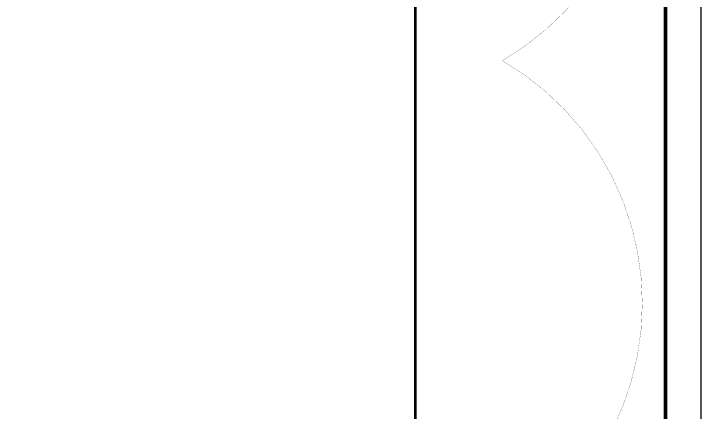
# Model space of a CAD drawing. Extents: x -461650 to 361314, y 245336 to 769729.
# Drawn here: x 37611 to 56842, y 622201 to 633338 of the extents above; entities that cross this region are included whole.
import ezdxf

# ---------------------------------------------------------------- set-up
doc = ezdxf.new("R2010")
doc.units = 0
doc.header["$LTSCALE"] = 1000
doc.layers.get('0').update_dxf_attribs({"linetype": 'CONTINUOUS'})
doc.layers.add('-TK', color=7, linetype='CONTINUOUS')
doc.layers.add('水平筋标注', color=7, linetype='CONTINUOUS')
doc.layers.add('图框', color=9, linetype='CONTINUOUS', lineweight=18)

# ---------------------------------------------------------------- blocks, each defined once
blk = doc.blocks.new('A1')
blk.add_lwpolyline([(0, 59400), (0, 0), (84100, 0), (84100, 59400)], close=True)
at = {"const_width": 100}
blk.add_lwpolyline([(2500, 58400), (2500, 1000), (83100, 1000), (83100, 58400)], close=True, dxfattribs=at)
at = {"layer": '图框', "const_width": 70}
blk.add_lwpolyline([(76100, 1000), (76100, 58400)], dxfattribs=at)

msp = doc.modelspace()

# ---------------------------------------------------------------- linework, layer by layer
at = {"layer": '水平筋标注', "const_width": 5}
msp.add_lwpolyline([(-30123.8, 672727.03, -0.57735027), (-16556.96, 672727.03, -0.57735027), (-2990.13, 672727.03, -0.57735027), (10576.7, 672727.03, -0.57735027), (24143.53, 672727.03, -0.57735027), (37710.36, 672727.03, -0.57735027), (51277.19, 672727.03, -0.57735027), (51277.19, 659160.2, -0.57735027), (51277.19, 645593.37, -0.57735027), (51277.19, 632026.54, -0.57735027), (51277.19, 618459.71, -0.57735027), (51277.19, 604892.87, -0.57735027), (37710.36, 604892.87, -0.57735027), (24143.53, 604892.87, -0.57735027), (10576.7, 604892.87, -0.57735027), (-2990.13, 604892.87, -0.57735027), (-16556.96, 604892.87, -0.57735027), (-30123.8, 604892.87, -0.57735027), (-30123.8, 618459.71, -0.57735027), (-30123.8, 632026.54, -0.57735027), (-30123.8, 645593.37, -0.57735027), (-30123.8, 659160.2, -0.57735027), (-30123.8, 672727.03, -0.57735027), (-30123.8, 672727.03, -0.57735027)], format="xyb", dxfattribs=at)

# ---------------------------------------------------------------- block references
at = {"layer": '-TK'}
msp.add_blockref('A1', (-27258.09, 607642.09), dxfattribs=at)

doc.saveas('drawing.dxf')
